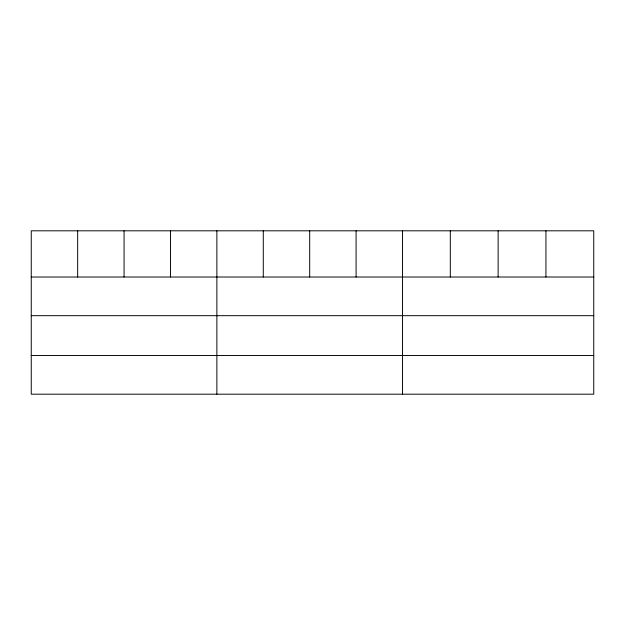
<?xml version="1.0" encoding="UTF-8"?>
<svg xmlns="http://www.w3.org/2000/svg" width="625" height="625" viewBox="0 0 625 625"><rect width="100%" height="100%" fill="white"/><g stroke="black" fill="none" stroke-linecap="round" stroke-linejoin="round"><path stroke-width="0.94" d="M593.75 315.68L593.75 230.812L31.25 230.812L31.25 394.188L593.75 394.188L593.75 315.68L31.25 315.68M31.25 277.016L593.75 277.016M31.25 355.523L593.75 355.523M545.938 230.812L545.938 277.016M498.125 230.812L498.125 277.016M450.312 230.812L450.312 277.016M402.5 230.812L402.5 394.188M356.094 230.812L356.094 277.016M309.688 230.812L309.688 277.016M263.281 230.812L263.281 277.016M216.875 230.812L216.875 394.188M170.469 230.812L170.469 277.016M124.063 230.812L124.063 277.016M77.656 230.812L77.656 277.016"/></g></svg>
